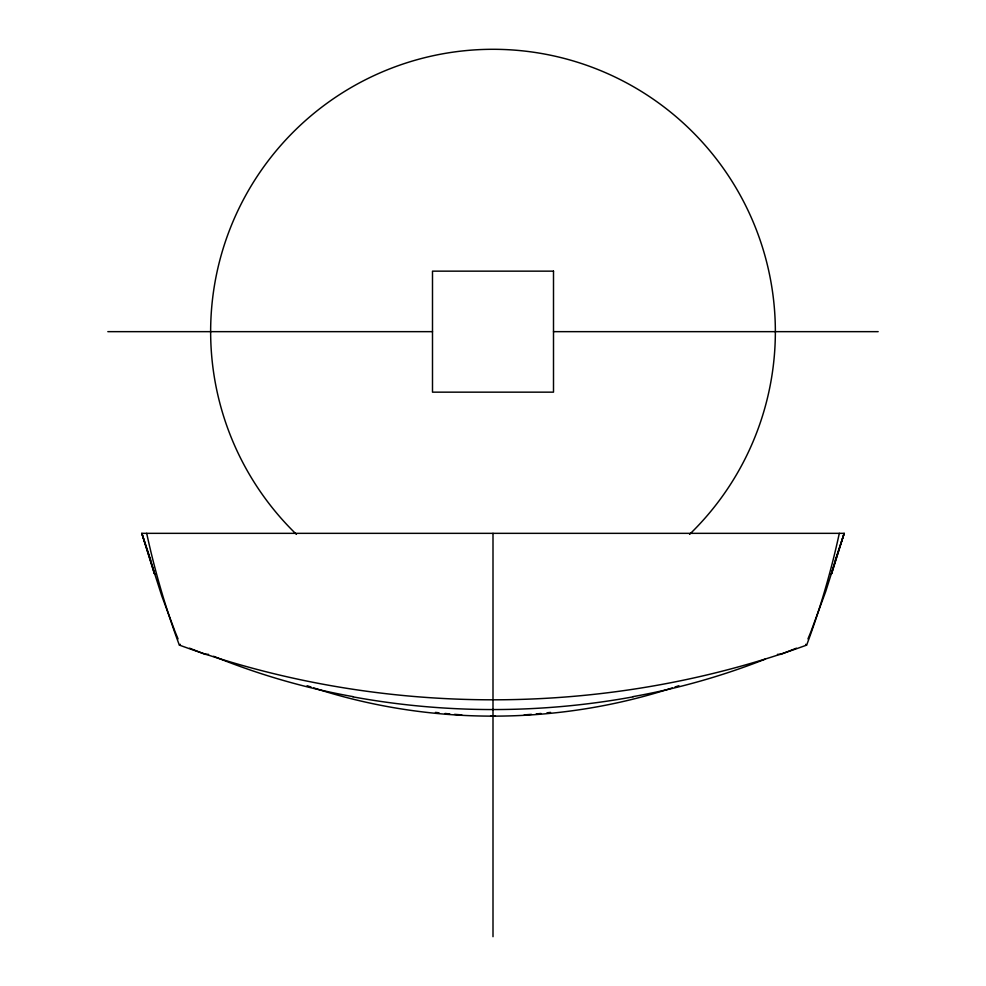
<?xml version="1.0" encoding="UTF-8"?>
<svg xmlns="http://www.w3.org/2000/svg" width="986" height="986" viewBox="0 0 986 986"><rect width="100%" height="100%" fill="white"/><g stroke="black" fill="none" stroke-linecap="round" stroke-linejoin="round"><path stroke-width="1.48" d="M811.071 631.299L825.689 591.575L844.139 533.34L831.679 573.667L830.791 573.667M831.457 573.667L834.686 562.735M835.117 560.615L844.287 533.34L141.725 533.34L161.815 596.037L174.929 631.299M180.327 644.326L179.501 645.152C379.696 718.054 606.304 718.005 806.511 645.164L805.673 644.326M796.417 648.196L780.887 654.347L777.461 654.347M674.917 687.069L678.898 685.701M672.242 687.932C556.72 725.536 429.28 725.536 313.758 687.932M633.024 696.855C540.71 713.79 445.29 713.79 352.976 696.855M546.983 712.816L550.558 712.397M536.224 713.938L541.006 713.47M531.429 714.357L524.232 714.887M495.403 715.91L490.597 715.91M107.831 331.653L432.497 331.653M553.503 331.653L878.169 331.653M155.209 573.667L154.321 573.667L141.861 533.34L150.883 560.615M208.539 654.347L205.113 654.347L189.583 648.196M461.768 714.887L454.571 714.357M444.994 713.47L449.776 713.938M435.442 712.397L439.016 712.816M307.102 685.701L311.083 687.069M151.314 562.735L154.543 573.667M493 533.34L493 936.7M179.378 645.201A810.024 810.024 0 0 1 146.692 533.315M839.308 533.315A810.024 810.024 0 0 1 806.622 645.201M353.013 696.634A692.912 692.912 0 0 1 213.605 656.282M765.37 659.092A692.912 692.912 0 0 1 632.987 696.634M178.047 638.916A666.918 666.918 0 0 1 175.36 632.396M810.64 632.396A666.918 666.918 0 0 1 807.953 638.916M296.416 534.338A282.353 282.353 0 0 1 292.324 133.024A282.353 282.353 0 0 1 693.676 133.024A282.353 282.353 0 0 1 689.584 534.338M553.503 271.15L432.497 271.15L432.497 392.157L553.503 392.157L553.503 271.15"/></g></svg>
